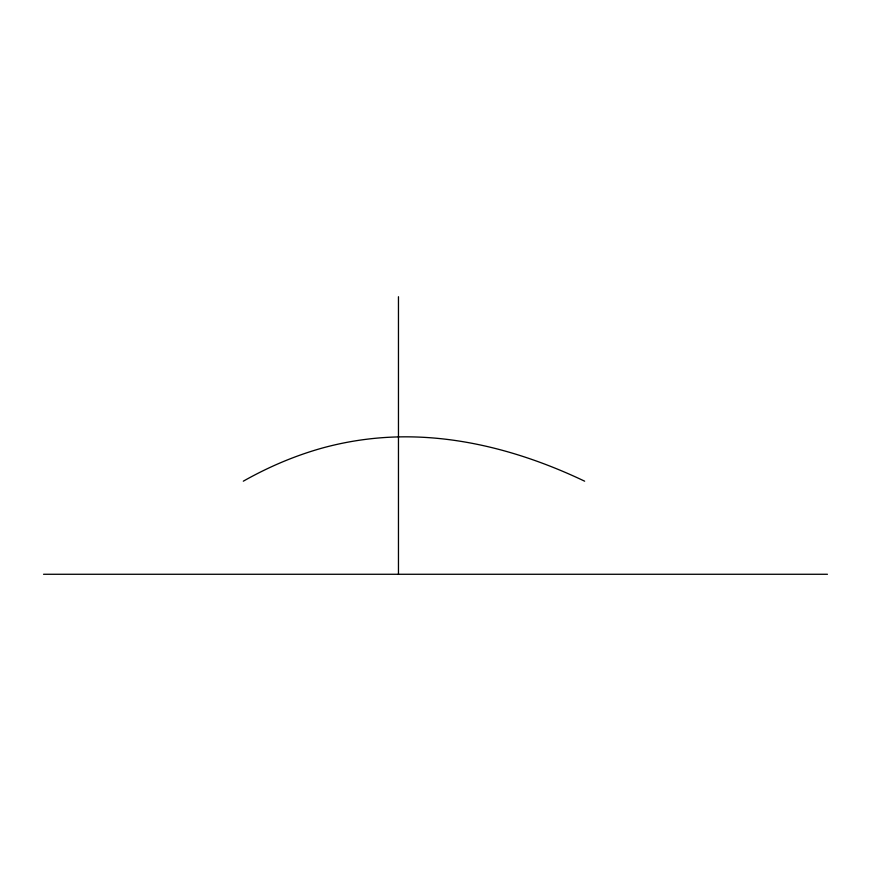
<?xml version="1.0" encoding="UTF-8"?>
<svg xmlns="http://www.w3.org/2000/svg" width="871" height="871" viewBox="0 0 871 871"><rect width="100%" height="100%" fill="white"/><g stroke="black" fill="none" stroke-linecap="round" stroke-linejoin="round"><path stroke-width="1.31" d="M243.314 481.184C268.388 466.987 295.051 455.609 322.825 447.901A314.627 314.627 0 0 1 385.004 437.503C454.063 432.996 522.698 451.646 584.648 481.184M43.55 574.272L827.45 574.272M398.461 296.728L398.461 574.272"/></g></svg>
